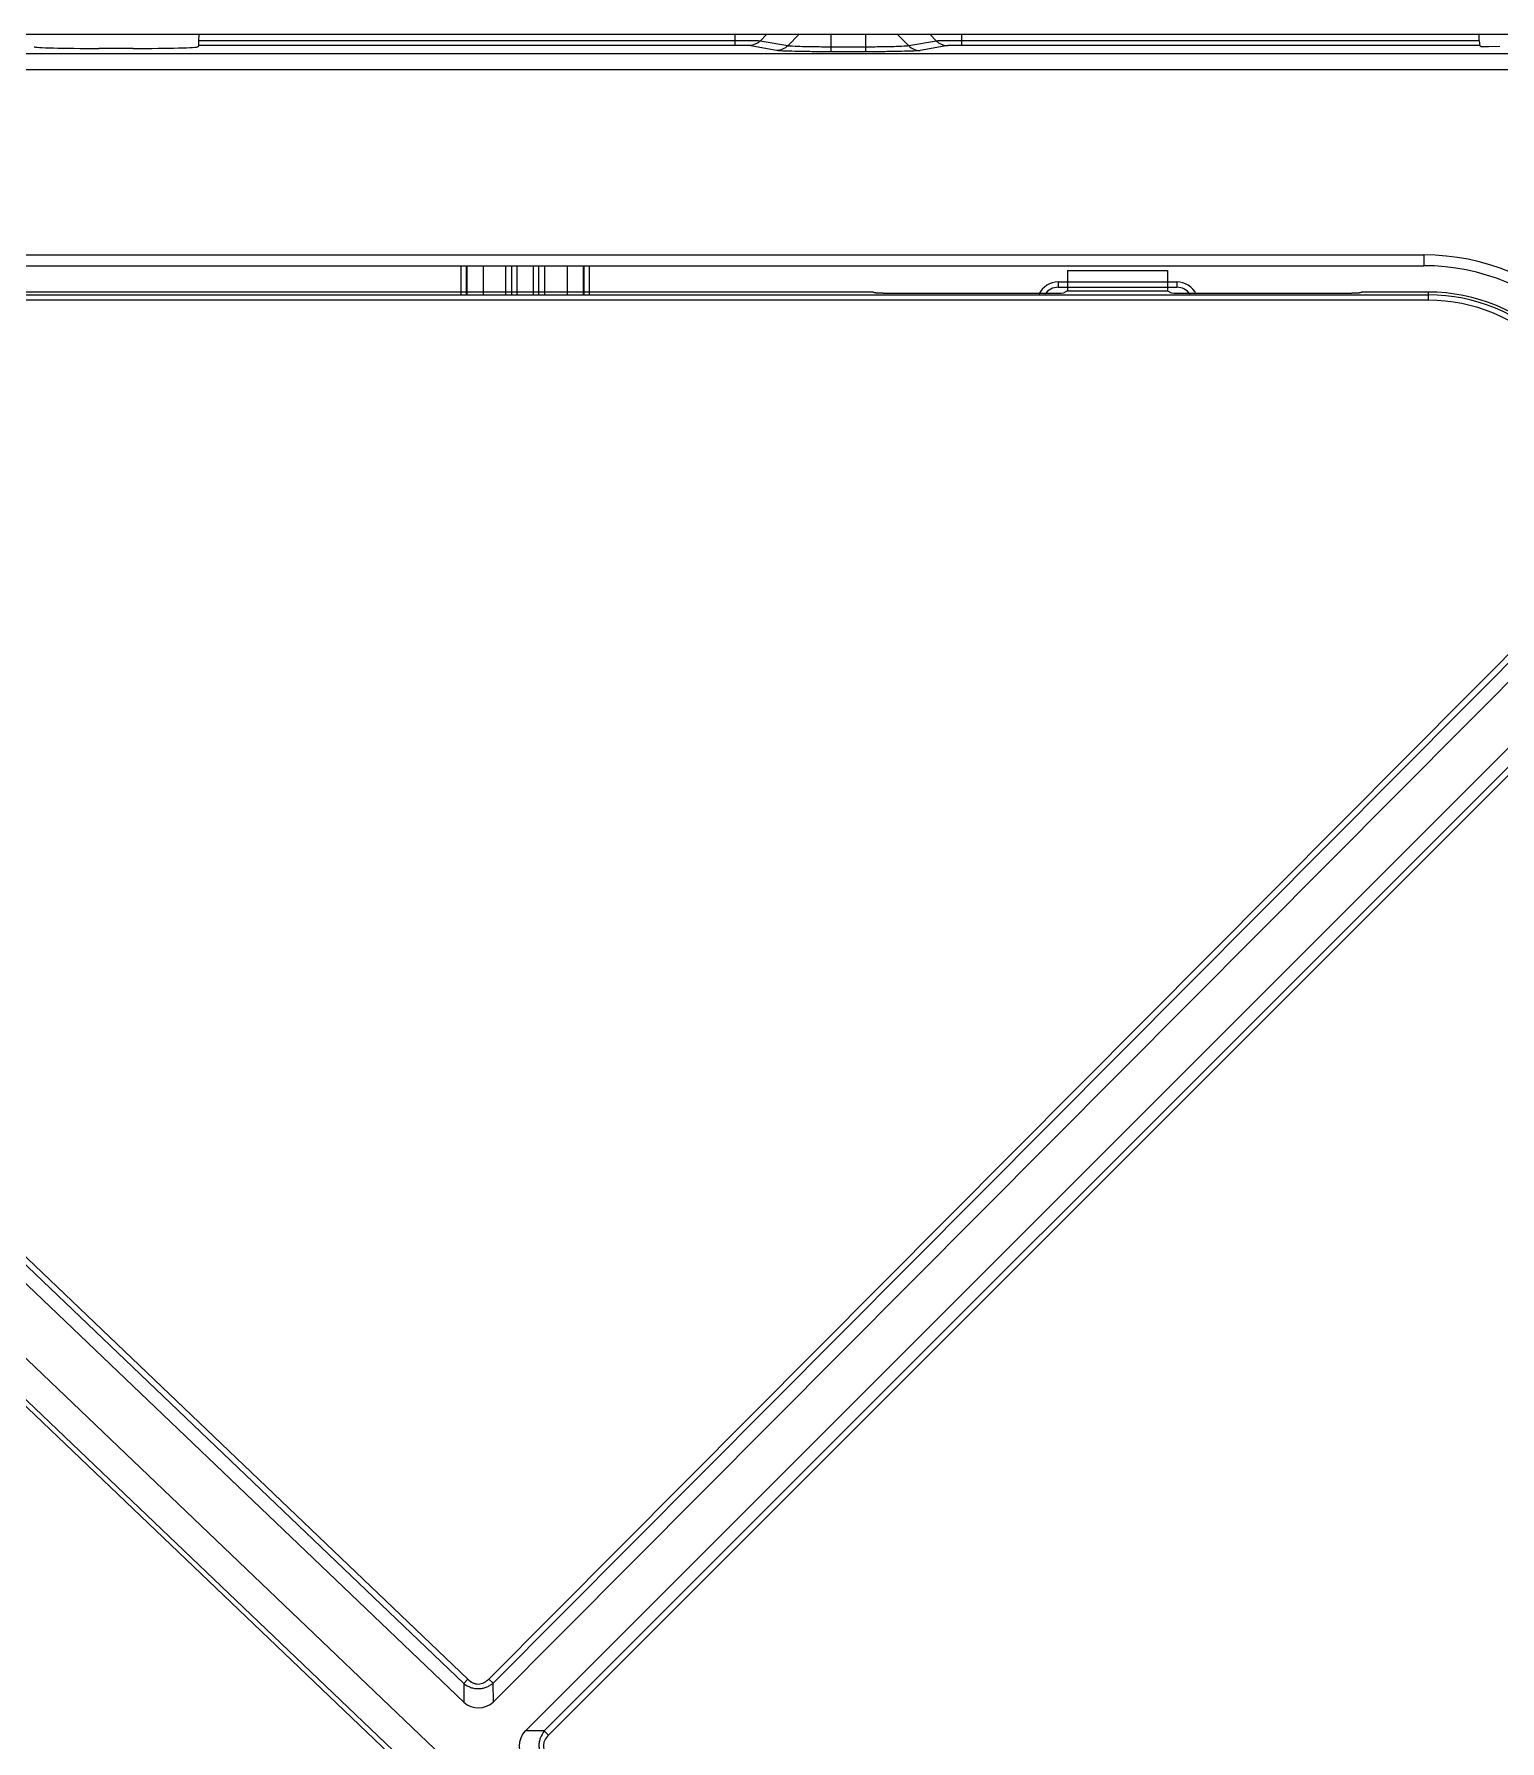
# Model space of a CAD drawing. Header units: millimetres. Extents: x 7531 to 19147, y 2539 to 6525.
# Drawn here: x 14827.9 to 14964, y 5279.5 to 5438 of the extents above; entities that cross this region are included whole.
import ezdxf

# ---------------------------------------------------------------- set-up
doc = ezdxf.new("R2010")
doc.units = ezdxf.units.MM

# ---------------------------------------------------------------- blocks, each defined once
blk = doc.blocks.new('DASFASFASEFWE')
at = {"color": 7, "linetype": 'Continuous'}
for p, q in [((333.72, 3535.07), (342.99, 3535.07)), ((333.72, 3535.07), (333.72, 3533.19)), ((342.99, 3535.07), (342.99, 3533.19)), ((277.65, 3402.14), (140.8, 3532.88)), ((144, 3532.81), (367.23, 3532.81)), ((278.03, 3404.27), (144, 3532.31)), ((367.23, 3532.31), (144, 3532.31)), ((314.94, 3533.07), (211.76, 3533.07)), ((315.79, 3533.01), (315.74, 3533.03)), ((316.59, 3532.97), (332.44, 3532.97)), ((333.72, 3533.19), (333.43, 3533.02)), ((333.72, 3533.19), (342.99, 3533.19)), ((342.99, 3533.19), (343.27, 3533.02)), ((344.27, 3532.97), (360.12, 3532.97)), ((360.94, 3533.01), (360.94, 3533.03)), ((367.23, 3533.07), (361.76, 3533.07)), ((367.23, 3532.31), (367.23, 3533.07)), ((277.65, 3403.87), (143.4, 3532.11)), ((278.77, 3394.16), (136.81, 3529.77)), ((134.88, 3527.76), (272.45, 3396.34)), ((134.57, 3527.43), (272.14, 3396.02)), ((390.95, 3515.81), (279.98, 3404.29)), ((391, 3515.06), (280.37, 3403.9)), ((392.26, 3514.57), (280.41, 3402.18)), ((283.37, 3399.47), (395.36, 3511.47)), ((285.13, 3399.47), (395.86, 3510.2)), ((285.52, 3399.08), (396.6, 3510.16)), ((277.65, 3403.87), (278.03, 3404.27)), ((279.98, 3404.29), (280.37, 3403.9)), ((277.65, 3403.87), (277.65, 3402.14)), ((280.41, 3402.18), (280.37, 3403.9)), ((285.13, 3399.47), (283.37, 3399.47)), ((285.13, 3399.47), (285.52, 3399.08))]:
    blk.add_line(p, q, dxfattribs=at)
for centre, radius, start, end in [((367.23, 3516.57), 16.5, 45, 90), ((367.23, 3516.57), 16.24, 45, 90), ((367.23, 3516.57), 15.74, 45, 90), ((279.01, 3403.61), 2, 227.1264, 314.3219), ((284.8, 3398.08), 2, 135.8517, 225.4586)]:
    blk.add_arc(centre, radius, start, end, dxfattribs=at)
for centre, start_param, end_param in [((332.44, 3533.02), -1.570796, -0.087266), ((344.27, 3533.02), -3.054326, -1.570796)]:
    blk.add_ellipse(centre, major_axis=(1, 0), ratio=0.052408, start_param=start_param, end_param=end_param, dxfattribs=at)
for points, knots in [([(315.74, 3533.03), (315.74, 3533.04), (315.73, 3533.04), (315.71, 3533.04), (315.69, 3533.05), (315.65, 3533.05), (315.58, 3533.06), (315.48, 3533.06), (315.36, 3533.07), (315.23, 3533.07), (315.09, 3533.07), (314.99, 3533.07), (314.94, 3533.07)], [0, 0, 0, 0, 0.013233, 0.034581, 0.063978, 0.101221, 0.198262, 0.32283, 0.470646, 0.637144, 0.816056, 1, 1, 1, 1]), ([(316.59, 3532.97), (316.54, 3532.97), (316.44, 3532.97), (316.3, 3532.97), (316.17, 3532.97), (316.05, 3532.98), (315.95, 3532.98), (315.88, 3532.99), (315.84, 3532.99), (315.82, 3533), (315.8, 3533), (315.79, 3533), (315.79, 3533.01)], [0, 0, 0, 0, 0.183944, 0.362856, 0.529354, 0.67717, 0.801738, 0.898779, 0.936022, 0.965419, 0.986767, 1, 1, 1, 1]), ([(360.92, 3533.01), (360.91, 3533), (360.9, 3533), (360.89, 3533), (360.86, 3532.99), (360.82, 3532.99), (360.75, 3532.98), (360.65, 3532.98), (360.54, 3532.97), (360.41, 3532.97), (360.27, 3532.97), (360.17, 3532.97), (360.12, 3532.97)], [0, 0, 0, 0, 0.013233, 0.034581, 0.063978, 0.101221, 0.198262, 0.32283, 0.470646, 0.637144, 0.816056, 1, 1, 1, 1]), ([(361.76, 3533.07), (361.71, 3533.07), (361.62, 3533.07), (361.47, 3533.07), (361.34, 3533.07), (361.23, 3533.06), (361.13, 3533.06), (361.06, 3533.05), (361.02, 3533.05), (360.99, 3533.04), (360.98, 3533.04), (360.97, 3533.04), (360.96, 3533.03)], [0, 0, 0, 0, 0.183944, 0.362856, 0.529354, 0.67717, 0.801738, 0.898779, 0.936022, 0.965419, 0.986767, 1, 1, 1, 1]), ([(278.03, 3404.27), (278.17, 3404.14), (278.39, 3403.97), (278.74, 3403.85), (279.1, 3403.8), (279.47, 3403.9), (279.77, 3404.11), (279.91, 3404.23), (279.98, 3404.29)], [0, 0, 0, 0, 0.249507, 0.375128, 0.500325, 0.749638, 0.874847, 1, 1, 1, 1]), ([(277.65, 3403.87), (277.75, 3403.8), (277.96, 3403.66), (278.29, 3403.51), (278.65, 3403.41), (279.02, 3403.39), (279.38, 3403.42), (279.74, 3403.53), (280.07, 3403.69), (280.27, 3403.83), (280.37, 3403.9)], [0, 0, 0, 0, 0.124633, 0.249804, 0.374747, 0.49993, 0.625322, 0.75051, 0.875529, 1, 1, 1, 1]), ([(285.13, 3399.47), (284.98, 3399.27), (284.78, 3398.94), (284.65, 3398.45), (284.61, 3398.08), (284.66, 3397.7), (284.8, 3397.22), (285.01, 3396.89), (285.16, 3396.69)], [0, 0, 0, 0, 0.249436, 0.374676, 0.499994, 0.625313, 0.750552, 1, 1, 1, 1]), ([(285.52, 3399.08), (285.39, 3398.94), (285.21, 3398.72), (285.07, 3398.36), (285.02, 3397.99), (285.16, 3397.52), (285.41, 3397.22), (285.55, 3397.09)], [0, 0, 0, 0, 0.249712, 0.375526, 0.500831, 0.750253, 1, 1, 1, 1])]:
    blk.add_open_spline(points, degree=3, knots=knots, dxfattribs=at)
blk = doc.blocks.new('32332232')
at = {"color": 7, "linetype": 'Continuous'}
for p, q in [((3526.86, 1992.7), (4126.86, 1992.7)), ((3946.56, 1992.09), (3946.57, 1992.7)), ((3996.34, 1992.09), (3946.56, 1992.09)), ((3996.34, 1991.65), (3996.34, 1992.7)), ((3997.68, 1992.09), (3996.34, 1992.09)), ((3998.5, 1992.07), (3998.02, 1992.08)), ((3998.67, 1992.06), (3998.5, 1992.07)), ((3998.67, 1992.06), (3999.29, 1992.7)), ((4001.23, 1991.62), (3998.67, 1992.06)), ((4002.3, 1992.7), (4001.23, 1991.62)), ((4005.25, 1992.7), (4005.25, 1991.06)), ((4008.46, 1992.7), (4008.46, 1991.06)), ((4011.41, 1992.7), (4012.48, 1991.62)), ((4015.04, 1992.06), (4012.48, 1991.62)), ((4015.04, 1992.06), (4014.42, 1992.7)), ((4017.37, 1992.7), (4017.37, 1991.65)), ((4065.45, 1992.09), (4017.37, 1992.09)), ((4065.45, 1992.09), (4065.43, 1992.7)), ((4081.4, 1990.88), (3829.16, 1990.88)), ((3940.46, 1991.37), (3937.25, 1991.37)), ((3946.54, 1991.65), (3946.46, 1991.52)), ((3996.34, 1991.65), (3946.54, 1991.65)), ((4000.19, 1991.18), (3997.62, 1991.63)), ((4008.46, 1991.5), (4005.25, 1991.5)), ((4008.46, 1991.06), (4005.25, 1991.06)), ((4016.09, 1991.63), (4013.52, 1991.18)), ((4065.48, 1991.65), (4017.37, 1991.65)), ((4065.61, 1991.53), (4065.48, 1991.65)), ((4066.33, 1991.53), (4065.61, 1991.53)), ((4067.36, 1991.55), (4066.33, 1991.53)), ((4113.36, 1989.38), (3829.16, 1989.38)), ((3593.4, 1972.2), (4060.31, 1972.2)), ((4060.31, 1972.2), (4060.31, 1971.2)), ((3593.4, 1971.2), (4060.31, 1971.2)), ((3970.87, 1971.2), (3970.87, 1968.54)), ((3971.37, 1971.2), (3971.37, 1968.54)), ((3971.46, 1968.54), (3971.46, 1971.2)), ((3972.96, 1971.2), (3972.96, 1968.54)), ((3975.04, 1971.2), (3975.04, 1968.54)), ((3975.59, 1971.2), (3975.59, 1968.54)), ((3976.09, 1971.2), (3976.09, 1968.54)), ((3977.62, 1968.54), (3977.62, 1971.2)), ((3978.12, 1968.54), (3978.12, 1971.2)), ((3978.68, 1968.54), (3978.68, 1971.2)), ((3980.75, 1971.2), (3980.75, 1968.54)), ((3982.25, 1971.2), (3982.25, 1968.54)), ((3982.34, 1968.54), (3982.34, 1971.2)), ((3982.84, 1968.54), (3982.84, 1971.2)), ((4026.36, 1969.69), (4037.36, 1969.69)), ((4026.36, 1969.69), (4026.36, 1969.2)), ((4026.36, 1969.2), (4037.36, 1969.2)), ((4037.36, 1969.69), (4037.36, 1969.2))]:
    blk.add_line(p, q, dxfattribs=at)
for centre, radius, start, end in [((3996.99, 1922.69), 69.4, 89.1517, 89.4306), ((3997.6, 1993.12), 1.5, 305.2639, 310.202), ((3997.61, 1993.12), 1.49, 310.1986, 315.1715), ((4016.1, 1993.12), 1.49, 224.8285, 229.8014), ((4016.11, 1993.12), 1.5, 229.798, 234.7361), ((4016.8, 1915.83), 76.26, 90.5915, 90.7607), ((4017.21, 1872.74), 119.35, 90.2589, 90.5754), ((4017.36, 1839.32), 152.77, 89.997, 90.261), ((4060.31, 1951.2), 21, 45, 90), ((4060.31, 1951.2), 20, 45, 90), ((4026.36, 1967.7), 1.99, 90, 154.9348), ((4026.36, 1967.7), 1.5, 90, 145.7348), ((4037.36, 1967.7), 1.99, 25.0651, 90), ((4037.36, 1967.7), 1.5, 34.2651, 90)]:
    blk.add_arc(centre, radius, start, end, dxfattribs=at)
for centre, major_axis, ratio, start_param, end_param in [((3946.54, 1993.15), (0, 1.5), 0.017455, 3.167773, 3.926991), ((4065.48, 1993.15), (0, 1.5), 0.026186, 2.356194, 3.115413), ((3937.25, 1991.53), (6, 0), 0.026186, -3.124139, -1.570796), ((3940.46, 1991.53), (6, 0), 0.026186, -1.570796, -0.017453)]:
    blk.add_ellipse(centre, major_axis=major_axis, ratio=ratio, start_param=start_param, end_param=end_param, dxfattribs=at)
for points, knots in [([(4015.78, 1992.08), (4015.69, 1992.08), (4015.45, 1992.08), (4015.2, 1992.08), (4015.04, 1992.06)], [0, 0, 0, 0, 0.363394, 1, 1, 1, 1]), ([(3997.62, 1991.63), (3997.58, 1991.63), (3997.43, 1991.64), (3997, 1991.65), (3996.62, 1991.65), (3996.34, 1991.65)], [0, 0, 0, 0, 0.114769, 0.339939, 1, 1, 1, 1]), ([(4005.25, 1991.06), (4004.66, 1991.06), (4003.54, 1991.07), (4002.05, 1991.09), (4000.96, 1991.13), (4000.38, 1991.14), (4000.19, 1991.18)], [0, 0, 0, 0, 0.351849, 0.659801, 0.88516, 1, 1, 1, 1]), ([(4005.25, 1991.5), (4004.78, 1991.5), (4003.89, 1991.51), (4002.7, 1991.52), (4001.84, 1991.57), (4001.38, 1991.58), (4001.23, 1991.62)], [0, 0, 0, 0, 0.353016, 0.661577, 0.886579, 1, 1, 1, 1]), ([(4012.48, 1991.62), (4012.33, 1991.58), (4011.87, 1991.57), (4011.01, 1991.52), (4009.82, 1991.51), (4008.93, 1991.5), (4008.46, 1991.5)], [0, 0, 0, 0, 0.113669, 0.338816, 0.647221, 1, 1, 1, 1]), ([(4013.52, 1991.18), (4013.33, 1991.14), (4012.75, 1991.13), (4011.66, 1991.09), (4010.17, 1991.07), (4009.05, 1991.06), (4008.46, 1991.06)], [0, 0, 0, 0, 0.115088, 0.340589, 0.648385, 1, 1, 1, 1]), ([(4017.37, 1991.65), (4017.09, 1991.65), (4016.71, 1991.65), (4016.28, 1991.64), (4016.13, 1991.63), (4016.09, 1991.63)], [0, 0, 0, 0, 0.659412, 0.884919, 1, 1, 1, 1])]:
    blk.add_open_spline(points, degree=3, knots=knots, dxfattribs=at)
for points in [[(3998.47, 1991.9), (3998.23, 1991.73), (3997.92, 1991.63), (3997.62, 1991.63)], [(4001.23, 1991.62), (4000.97, 1991.35), (4000.57, 1991.18), (4000.19, 1991.18)], [(4012.48, 1991.62), (4012.74, 1991.35), (4013.14, 1991.18), (4013.52, 1991.18)], [(4015.24, 1991.9), (4015.48, 1991.73), (4015.79, 1991.63), (4016.09, 1991.63)]]:
    blk.add_open_spline(points, degree=3, dxfattribs=at)
blk.add_blockref('DASFASFASEFWE', (3693.5, -1564.32))
blk = doc.blocks.new('*U163')
blk.add_blockref('32332232', (-3826.86, -1827.7))
blk = doc.blocks.new('*U164')
at = {"color": 0, "linetype": 'ByBlock', "lineweight": -2, "transparency": 16777216}
blk.add_blockref('*U163', (0, 1350), dxfattribs=at)

msp = doc.modelspace()

# ---------------------------------------------------------------- block references
msp.add_blockref('*U164', (14723.45518, 3922.98317))

doc.saveas('drawing.dxf')
